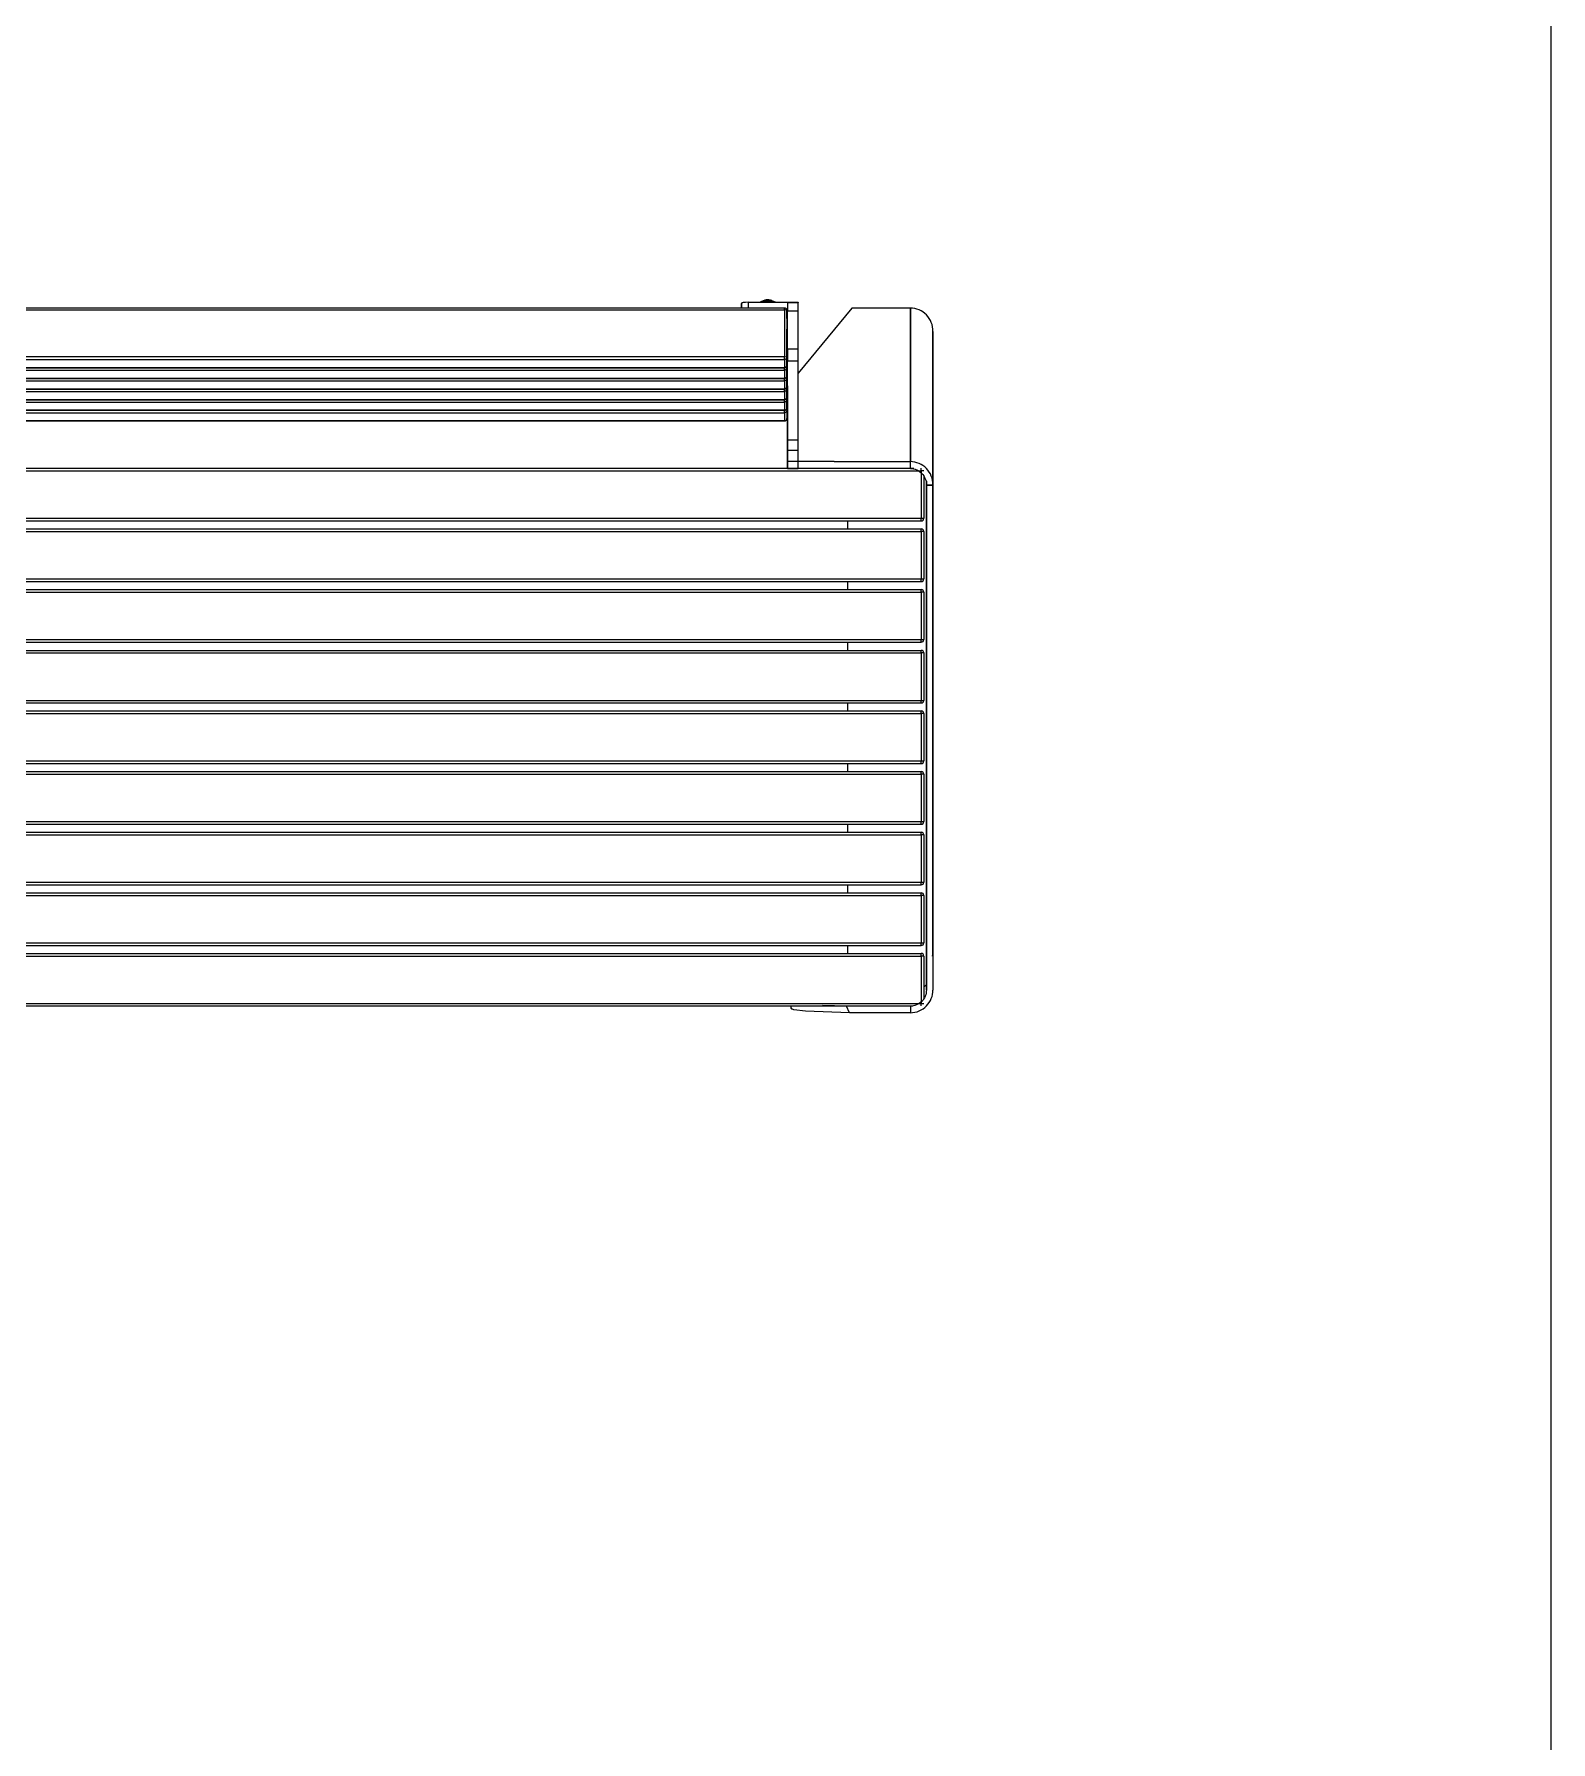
# Model space of a CAD drawing. Header units: millimetres. Extents: x 10366 to 13995, y 24552 to 29685.
# Drawn here: x 12842 to 13995, y 25851 to 27149 of the extents above; entities that cross this region are included whole.
import ezdxf

# ---------------------------------------------------------------- set-up
doc = ezdxf.new("R2010")
doc.units = ezdxf.units.MM
doc.header["$LTSCALE"] = 3
doc.layers.add('DomyÅ›lny', color=7, linetype='Continuous')

msp = doc.modelspace()

# ---------------------------------------------------------------- linework, layer by layer
msp.add_lwpolyline([(10366.2, 24552.5), (10366.2, 29684.6), (13995, 29684.6), (13995, 24552.5)], close=True)
at = {"layer": 'DomyÅ›lny'}
for p, q in [((13379.7, 26944.6), (13379.7, 26941.3)), ((13379.7, 26941.3), (13379.7, 26944.6)), ((13384.7, 26945.5), (13384.7, 26940.6)), ((13384.7, 26945.5), (13414.7, 26945.5)), ((13414.7, 26945.5), (13422.7, 26945.5)), ((13414.7, 26945.4), (13422.7, 26945.4)), ((11838.3, 26941.3), (13412.3, 26941.3)), ((11838.3, 26939.6), (13412.3, 26939.6)), ((13412.3, 26939.6), (13412.3, 26904.2)), ((13414.3, 26933), (13414.3, 26939.3)), ((13414.3, 26939.3), (13414.3, 26903.8)), ((13414.3, 26931.2), (13414.3, 26895.8)), ((13414.7, 26910.1), (13414.7, 26938.9)), ((13414.7, 26938.9), (13422.7, 26938.9)), ((13463.5, 26941.1), (13422.7, 26891.6)), ((13422.7, 26910.1), (13422.7, 26938.9)), ((13508.1, 26941.1), (13463.5, 26941.1)), ((13508.1, 26941.1), (13508.1, 26824.3)), ((13508.1, 26824.3), (13508.1, 26941.1)), ((13414.3, 26889.5), (13414.3, 26925)), ((13414.3, 26923.1), (13414.3, 26887.7)), ((13525.3, 26451.7), (13525.3, 26923.3)), ((13525.3, 26923.3), (13525.3, 26806.5)), ((13525.3, 26923.3), (13525.3, 26806.5)), ((11838.3, 26904.2), (13412.3, 26904.2)), ((13414.3, 26915.1), (13414.3, 26879.6)), ((13414.3, 26873.3), (13414.3, 26908.8)), ((13414.3, 26907), (13414.3, 26871.5)), ((13414.3, 26903.8), (13414.3, 26897.6)), ((13414.7, 26910.1), (13422.7, 26910.1)), ((11838.3, 26901.9), (13412.3, 26901.9)), ((11838.3, 26895.6), (13412.3, 26895.6)), ((13412.3, 26895.6), (11838.3, 26895.6)), ((11838.3, 26893.8), (13412.3, 26893.8)), ((13412.3, 26901.9), (13412.3, 26895.6)), ((13412.3, 26893.8), (13412.3, 26887.5)), ((13414.3, 26865.3), (13414.3, 26900.7)), ((13414.3, 26898.9), (13414.3, 26863.4)), ((13414.3, 26895.8), (13414.3, 26889.5)), ((13414.7, 26900.9), (13422.7, 26900.9)), ((13414.7, 26840.8), (13414.7, 26900.9)), ((13422.7, 26840.8), (13422.7, 26900.9)), ((11838.3, 26887.5), (13412.3, 26887.5)), ((13412.3, 26887.5), (11838.3, 26887.5)), ((11838.3, 26885.7), (13412.3, 26885.7)), ((11838.3, 26879.5), (13412.3, 26879.5)), ((13412.3, 26879.4), (11838.3, 26879.4)), ((11838.3, 26877.6), (13412.3, 26877.6)), ((13412.3, 26885.7), (13412.3, 26879.5)), ((13412.3, 26877.6), (13412.3, 26871.4)), ((13414.3, 26887.7), (13414.3, 26881.4)), ((13414.3, 26879.6), (13414.3, 26873.3)), ((13414.7, 26881.9), (13414.7, 26824.3)), ((11838.3, 26871.4), (13412.3, 26871.4)), ((13412.3, 26871.3), (11838.3, 26871.3)), ((11838.3, 26869.6), (13412.3, 26869.6)), ((13412.3, 26869.6), (13412.3, 26863.3)), ((13414.3, 26871.5), (13414.3, 26865.3)), ((13414.7, 26876.7), (13414.7, 26819.1)), ((13414.7, 26819.1), (13414.7, 26876.7)), ((11838.3, 26863.3), (13412.3, 26863.3)), ((13412.3, 26863.3), (11838.3, 26863.3)), ((11838.3, 26861.5), (13412.3, 26861.5)), ((11838.3, 26855.2), (13412.3, 26855.2)), ((13412.3, 26855.2), (11838.3, 26855.2)), ((13412.3, 26861.5), (13412.3, 26855.2)), ((13414.3, 26863.4), (13414.3, 26857.2)), ((13414.7, 26840.8), (13422.7, 26840.8)), ((13414.7, 26832.9), (13422.7, 26832.9)), ((13414.7, 26819.1), (13414.7, 26832.9)), ((13422.7, 26819.1), (13422.7, 26832.9)), ((11734.3, 26817.2), (13516.3, 26817.2)), ((11740.1, 26819.2), (13510.8, 26819.2)), ((13450.3, 26824.3), (13414.7, 26824.3)), ((13414.7, 26824.3), (13414.7, 26819.1)), ((13414.7, 26819.1), (13422.7, 26819.1)), ((13508.1, 26819.1), (13414.7, 26819.1)), ((13450.3, 26824.3), (13508.1, 26824.3)), ((13508.1, 26819.1), (13508.1, 26824.3)), ((13508.1, 26819.1), (13508.1, 26824.3)), ((13516.3, 26817.2), (13516.3, 26781.2)), ((13518.3, 26813.5), (13518.3, 26781.2)), ((13520.3, 26806.5), (13520.3, 26809.7)), ((13520.3, 26809.4), (13520.3, 26806.5)), ((13520.3, 26809.4), (13520.3, 26426.7)), ((13525.3, 26806.5), (13520.3, 26806.5)), ((13520.3, 26422.5), (13520.3, 26806.5)), ((13520.3, 26806.5), (13525.3, 26806.5)), ((13525.3, 26806.5), (13525.3, 26422.5)), ((11734.3, 26781.2), (13516.3, 26781.2)), ((11734.3, 26779.2), (13516.3, 26779.2)), ((13460.3, 26779.2), (13460.3, 26773.1)), ((11734.3, 26773.1), (13516.3, 26773.1)), ((11734.3, 26771.1), (13516.3, 26771.1)), ((13516.3, 26771.1), (13516.3, 26735.1)), ((13518.3, 26771.1), (13518.3, 26735.1)), ((11734.3, 26735.1), (13516.3, 26735.1)), ((11734.3, 26733.1), (13516.3, 26733.1)), ((11734.3, 26727), (13516.3, 26727)), ((11734.3, 26725), (13516.3, 26725)), ((13460.3, 26733.1), (13460.3, 26727)), ((13516.3, 26725), (13516.3, 26689)), ((13518.3, 26725), (13518.3, 26689)), ((11734.3, 26689), (13516.3, 26689)), ((11734.3, 26687), (13516.3, 26687)), ((13460.3, 26687), (13460.3, 26680.8)), ((11734.3, 26680.8), (13516.3, 26680.8)), ((11734.3, 26678.8), (13516.3, 26678.8)), ((13516.3, 26678.8), (13516.3, 26642.8)), ((13518.3, 26678.8), (13518.3, 26642.8)), ((11734.3, 26642.8), (13516.3, 26642.8)), ((11734.3, 26640.8), (13516.3, 26640.8)), ((11734.3, 26634.7), (13516.3, 26634.7)), ((11734.3, 26632.7), (13516.3, 26632.7)), ((13460.3, 26640.8), (13460.3, 26634.7)), ((13516.3, 26632.7), (13516.3, 26596.7)), ((13518.3, 26632.7), (13518.3, 26596.7)), ((11734.3, 26596.7), (13516.3, 26596.7)), ((11734.3, 26594.7), (13516.3, 26594.7)), ((13460.3, 26594.7), (13460.3, 26588.6)), ((11734.3, 26588.6), (13516.3, 26588.6)), ((11734.3, 26586.6), (13516.3, 26586.6)), ((13516.3, 26586.6), (13516.3, 26550.6)), ((13518.3, 26586.6), (13518.3, 26550.6)), ((11734.3, 26550.6), (13516.3, 26550.6)), ((11734.3, 26548.6), (13516.3, 26548.6)), ((11734.3, 26542.5), (13516.3, 26542.5)), ((11734.3, 26540.5), (13516.3, 26540.5)), ((13460.3, 26548.6), (13460.3, 26542.5)), ((13516.3, 26540.5), (13516.3, 26504.5)), ((13518.3, 26540.5), (13518.3, 26504.5)), ((11734.3, 26504.5), (13516.3, 26504.5)), ((11734.3, 26502.5), (13516.3, 26502.5)), ((13460.3, 26502.5), (13460.3, 26496.4)), ((11734.3, 26496.4), (13516.3, 26496.4)), ((11734.3, 26494.4), (13516.3, 26494.4)), ((13516.3, 26494.4), (13516.3, 26458.4)), ((13518.3, 26494.4), (13518.3, 26458.4)), ((11734.3, 26458.4), (13516.3, 26458.4)), ((11734.3, 26456.4), (13516.3, 26456.4)), ((11734.3, 26450.4), (13516.3, 26450.4)), ((13460.3, 26456.4), (13460.3, 26450.4)), ((13525.3, 26451.7), (13525.3, 26422.5)), ((11734.3, 26448.4), (13516.3, 26448.4)), ((13516.3, 26448.4), (13516.3, 26412.4)), ((13518.3, 26448.4), (13518.3, 26415.8)), ((13518.3, 26424.7), (13520.3, 26426.7)), ((13520.3, 26426.7), (13520.3, 26422.5)), ((11734.3, 26412.4), (13516.3, 26412.4)), ((11740.7, 26410.4), (13509.9, 26410.4)), ((13417.6, 26408.5), (13417.6, 26410.4)), ((13508.1, 26410.3), (13459.6, 26410.3)), ((13508.1, 26410.3), (13508.1, 26405.3)), ((13508.1, 26410.3), (13508.1, 26405.3)), ((13508.1, 26405.3), (13462, 26405.3))]:
    msp.add_line(p, q, dxfattribs=at)
for points in [[(13384.7, 26945.5, 0), (13382.7, 26945.4, 0), (13381.1, 26945.2, 0), (13380.5, 26945.1, 0), (13380, 26945, 0), (13379.9, 26944.9, 0), (13379.8, 26944.8, 0), (13379.8, 26944.8, 0), (13379.7, 26944.8, 0), (13379.7, 26944.7, 0), (13379.7, 26944.7, 0), (13379.7, 26944.7, 0), (13379.7, 26944.7, 0), (13379.7, 26944.7, 0), (13379.7, 26944.6, 0)], [(13393.9, 26945.4, 0), (13393.9, 26945.4, 0), (13393.9, 26945.5, 0), (13393.9, 26945.5, 0), (13393.9, 26945.5, 0), (13394, 26945.5, 0), (13394, 26945.6, 0), (13394, 26945.6, 0), (13394.1, 26945.7, 0), (13394.2, 26945.7, 0), (13394.4, 26945.8, 0), (13394.9, 26946, 0), (13396.6, 26946.3, 0), (13400.8, 26946.4, 0), (13402.7, 26946.3, 0), (13404.2, 26946, 0), (13404.8, 26945.9, 0), (13405.1, 26945.7, 0), (13405.3, 26945.7, 0), (13405.3, 26945.6, 0), (13405.4, 26945.6, 0), (13405.4, 26945.5, 0), (13405.4, 26945.5, 0), (13405.4, 26945.5, 0), (13405.4, 26945.5, 0), (13405.4, 26945.4, 0), (13405.4, 26945.4, 0)], [(13394.1, 26945.7, 0), (13395.2, 26946.3, 0), (13396.4, 26946.8, 0), (13397.6, 26947.2, 0), (13398.8, 26947.3, 0)], [(13397.5, 26947, 0), (13396.3, 26946.6, 0)], [(13396.5, 26946.4, 0), (13397.6, 26946.8, 0), (13398.7, 26947, 0)], [(13398.6, 26947.2, 0), (13398.6, 26947.2, 0), (13398.7, 26947.3, 0), (13398.7, 26947.3, 0), (13398.7, 26947.3, 0), (13398.8, 26947.3, 0), (13398.8, 26947.3, 0), (13398.8, 26947.3, 0), (13398.8, 26947.3, 0), (13398.8, 26947.3, 0), (13398.9, 26947.3, 0), (13398.9, 26947.3, 0), (13398.9, 26947.3, 0), (13398.9, 26947.3, 0)], [(13399.6, 26947.2, 0), (13398.6, 26947.2, 0)], [(13398.6, 26947.2, 0), (13399.6, 26947.2, 0)], [(13399.3, 26947, 0), (13399.5, 26946.6, 0), (13399.7, 26946, 0)], [(13400.1, 26947.3, 0), (13400, 26947.4, 0), (13400, 26947.4, 0), (13399.9, 26947.4, 0), (13399.9, 26947.4, 0), (13399.8, 26947.3, 0), (13399.7, 26947.3, 0), (13399.7, 26947.3, 0), (13399.6, 26947.2, 0)], [(13400, 26947.4, 0), (13401.3, 26947.2, 0), (13402.6, 26946.9, 0), (13404, 26946.4, 0), (13405.3, 26945.7, 0)], [(13400.6, 26947.3, 0), (13400.3, 26947.3, 0), (13400.2, 26947.3, 0), (13400.1, 26947.3, 0), (13400.1, 26947.3, 0)], [(13402.9, 26946.8, 0), (13401.8, 26947.1, 0), (13400.6, 26947.3, 0)], [(13400.8, 26947.1, 0), (13402, 26946.9, 0), (13403.1, 26946.6, 0)], [(13414.7, 26945.4, 0), (13414.7, 26945.5, 0), (13414.7, 26945.5, 0), (13414.7, 26945.5, 0), (13414.7, 26945.5, 0), (13414.7, 26945.5, 0), (13414.7, 26945.5, 0), (13414.7, 26945.5, 0), (13414.7, 26945.5, 0), (13414.7, 26945.5, 0), (13414.7, 26945.5, 0), (13414.7, 26945.5, 0), (13414.7, 26945.5, 0), (13414.7, 26945.5, 0), (13414.7, 26945.5, 0), (13414.7, 26945.5, 0), (13414.7, 26945.5, 0), (13414.7, 26945.5, 0), (13414.7, 26945.5, 0), (13414.7, 26945.5, 0), (13414.7, 26945.4, 0), (13414.7, 26945.2, 0), (13414.7, 26944.5, 0), (13414.7, 26938.9, 0)], [(13422.7, 26938.9, 0), (13422.7, 26943.9, 0), (13422.7, 26945.2, 0), (13422.7, 26945.5, 0), (13422.7, 26945.5, 0), (13422.7, 26945.5, 0), (13422.7, 26945.5, 0), (13422.7, 26945.5, 0), (13422.7, 26945.5, 0), (13422.7, 26945.5, 0), (13422.7, 26945.5, 0), (13422.7, 26945.5, 0), (13422.7, 26945.5, 0), (13422.7, 26945.5, 0), (13422.7, 26945.5, 0), (13422.7, 26945.5, 0), (13422.7, 26945.5, 0), (13422.7, 26945.5, 0), (13422.7, 26945.5, 0), (13422.7, 26945.5, 0), (13422.7, 26945.5, 0), (13422.7, 26945.5, 0), (13422.7, 26945.5, 0), (13422.7, 26945.4, 0)], [(13412.3, 26941.3, 0), (13412.6, 26941.2, 0), (13413, 26941.2, 0), (13413.1, 26941.1, 0), (13413.3, 26941, 0), (13413.4, 26940.9, 0), (13413.6, 26940.8, 0)], [(13412.3, 26939.6, 0), (13412.3, 26940.9, 0), (13412.3, 26941.3, 0), (13412.3, 26941.3, 0), (13412.3, 26941.3, 0), (13412.3, 26941.3, 0), (13412.3, 26941.3, 0), (13412.3, 26941.3, 0), (13412.3, 26941.3, 0), (13412.3, 26941.3, 0), (13412.3, 26941.3, 0), (13412.3, 26941.3, 0), (13412.3, 26941.3, 0), (13412.3, 26941.3, 0), (13412.3, 26941.3, 0), (13412.3, 26941.3, 0), (13412.3, 26941.3, 0), (13412.3, 26941.3, 0), (13412.3, 26941.3, 0), (13412.3, 26941.3, 0), (13412.3, 26941.3, 0)], [(13412.3, 26941.3, 0), (13412.5, 26941.3, 0), (13412.7, 26941.3, 0), (13412.9, 26941.2, 0), (13413, 26941.2, 0), (13413.2, 26941.1, 0), (13413.4, 26941, 0), (13413.6, 26940.8, 0), (13413.7, 26940.7, 0), (13413.9, 26940.6, 0), (13414, 26940.4, 0), (13414.1, 26940.2, 0), (13414.2, 26940, 0), (13414.2, 26939.8, 0), (13414.3, 26939.7, 0), (13414.3, 26939.5, 0), (13414.3, 26939.3, 0)], [(13414.3, 26939.3, 0), (13414.3, 26939.3, 0), (13414.3, 26939.3, 0), (13414.3, 26939.3, 0), (13414.3, 26939.3, 0), (13414.3, 26939.3, 0), (13414.3, 26939.3, 0), (13414.3, 26939.4, 0), (13414.3, 26939.4, 0), (13414.2, 26939.4, 0), (13414.2, 26939.4, 0), (13414.1, 26939.5, 0), (13413.9, 26939.5, 0), (13413.2, 26939.6, 0), (13412.3, 26939.6, 0)], [(13525.3, 26923.3, 0), (13525.2, 26925.1, 0), (13525, 26926.8, 0), (13524.6, 26928.5, 0), (13524, 26930.1, 0), (13523.3, 26931.7, 0), (13522.4, 26933.2, 0), (13521.4, 26934.6, 0), (13520.3, 26935.9, 0), (13519, 26937, 0), (13517.7, 26938.1, 0), (13516.2, 26939, 0), (13514.7, 26939.7, 0), (13513.1, 26940.3, 0), (13511.5, 26940.7, 0), (13509.8, 26941, 0), (13508.1, 26941.1, 0)], [(13412.3, 26904.2, 0), (13413.7, 26904.1, 0), (13414, 26904, 0), (13414.2, 26904, 0), (13414.2, 26903.9, 0), (13414.3, 26903.9, 0), (13414.3, 26903.9, 0), (13414.3, 26903.9, 0), (13414.3, 26903.9, 0), (13414.3, 26903.9, 0), (13414.3, 26903.9, 0), (13414.3, 26903.9, 0), (13414.3, 26903.9, 0), (13414.3, 26903.8, 0)], [(13412.3, 26901.9, 0), (13412.3, 26902, 0), (13412.3, 26902.4, 0), (13412.3, 26904.2, 0)], [(13414.3, 26903.8, 0), (13414.3, 26903.7, 0), (13414.3, 26903.5, 0), (13414.2, 26903.3, 0), (13414.2, 26903.1, 0), (13414.1, 26902.9, 0), (13414, 26902.8, 0), (13413.9, 26902.6, 0), (13413.7, 26902.5, 0), (13413.6, 26902.3, 0), (13413.4, 26902.2, 0), (13413.2, 26902.1, 0), (13413, 26902, 0), (13412.9, 26902, 0), (13412.7, 26901.9, 0), (13412.5, 26901.9, 0), (13412.3, 26901.9, 0)], [(13414.7, 26910.1, 0), (13414.7, 26900.9, 0)], [(13422.7, 26900.9, 0), (13422.7, 26901.2, 0), (13422.7, 26902.9, 0), (13422.7, 26910.1, 0)], [(13412.3, 26895.6, 0), (13412.5, 26895.6, 0), (13412.7, 26895.7, 0), (13412.9, 26895.7, 0), (13413, 26895.8, 0), (13413.2, 26895.8, 0), (13413.4, 26895.9, 0), (13413.6, 26896.1, 0), (13413.7, 26896.2, 0), (13413.9, 26896.3, 0), (13414, 26896.5, 0), (13414.1, 26896.7, 0), (13414.2, 26896.9, 0), (13414.2, 26897, 0), (13414.3, 26897.2, 0), (13414.3, 26897.4, 0), (13414.3, 26897.6, 0)], [(13412.3, 26896.1, 0), (13413.7, 26896, 0), (13414, 26896, 0), (13414.2, 26895.9, 0), (13414.2, 26895.9, 0), (13414.3, 26895.8, 0), (13414.3, 26895.8, 0), (13414.3, 26895.8, 0), (13414.3, 26895.8, 0), (13414.3, 26895.8, 0), (13414.3, 26895.8, 0), (13414.3, 26895.8, 0), (13414.3, 26895.8, 0), (13414.3, 26895.8, 0)], [(13412.3, 26893.8, 0), (13412.3, 26893.9, 0), (13412.3, 26894.3, 0), (13412.3, 26896.1, 0)], [(13414.3, 26895.8, 0), (13414.3, 26895.6, 0), (13414.3, 26895.4, 0), (13414.2, 26895.2, 0), (13414.2, 26895, 0), (13414.1, 26894.9, 0), (13414, 26894.7, 0), (13413.9, 26894.5, 0), (13413.7, 26894.4, 0), (13413.6, 26894.2, 0), (13413.4, 26894.1, 0), (13413.2, 26894, 0), (13413, 26893.9, 0), (13412.9, 26893.9, 0), (13412.7, 26893.8, 0), (13412.5, 26893.8, 0), (13412.3, 26893.8, 0)], [(13412.3, 26887.5, 0), (13412.5, 26887.5, 0), (13412.7, 26887.6, 0), (13412.9, 26887.6, 0), (13413, 26887.7, 0), (13413.2, 26887.8, 0), (13413.4, 26887.9, 0), (13413.6, 26888, 0), (13413.7, 26888.1, 0), (13413.9, 26888.3, 0), (13414, 26888.4, 0), (13414.1, 26888.6, 0), (13414.2, 26888.8, 0), (13414.2, 26889, 0), (13414.3, 26889.2, 0), (13414.3, 26889.3, 0), (13414.3, 26889.5, 0)], [(13412.3, 26888, 0), (13413.7, 26887.9, 0), (13414, 26887.9, 0), (13414.2, 26887.8, 0), (13414.2, 26887.8, 0), (13414.3, 26887.8, 0), (13414.3, 26887.7, 0), (13414.3, 26887.7, 0), (13414.3, 26887.7, 0), (13414.3, 26887.7, 0), (13414.3, 26887.7, 0), (13414.3, 26887.7, 0), (13414.3, 26887.7, 0), (13414.3, 26887.7, 0)], [(13412.3, 26885.7, 0), (13412.3, 26885.8, 0), (13412.3, 26886.2, 0), (13412.3, 26888, 0)], [(13414.3, 26887.7, 0), (13414.3, 26887.5, 0), (13414.3, 26887.3, 0), (13414.2, 26887.1, 0), (13414.2, 26887, 0), (13414.1, 26886.8, 0), (13414, 26886.6, 0), (13413.9, 26886.4, 0), (13413.7, 26886.3, 0), (13413.6, 26886.2, 0), (13413.4, 26886, 0), (13413.2, 26885.9, 0), (13413, 26885.9, 0), (13412.9, 26885.8, 0), (13412.7, 26885.7, 0), (13412.5, 26885.7, 0), (13412.3, 26885.7, 0)], [(13412.3, 26879.5, 0), (13412.5, 26879.5, 0), (13412.7, 26879.5, 0), (13412.9, 26879.5, 0), (13413, 26879.6, 0), (13413.2, 26879.7, 0), (13413.4, 26879.8, 0), (13413.6, 26879.9, 0), (13413.7, 26880, 0), (13413.9, 26880.2, 0), (13414, 26880.4, 0), (13414.1, 26880.5, 0), (13414.2, 26880.7, 0), (13414.2, 26880.9, 0), (13414.3, 26881.1, 0), (13414.3, 26881.3, 0), (13414.3, 26881.4, 0)], [(13412.3, 26880, 0), (13413.7, 26879.9, 0), (13414, 26879.8, 0), (13414.2, 26879.7, 0), (13414.2, 26879.7, 0), (13414.3, 26879.7, 0), (13414.3, 26879.7, 0), (13414.3, 26879.7, 0), (13414.3, 26879.6, 0), (13414.3, 26879.6, 0), (13414.3, 26879.6, 0), (13414.3, 26879.6, 0), (13414.3, 26879.6, 0), (13414.3, 26879.6, 0)], [(13412.3, 26877.6, 0), (13412.3, 26877.7, 0), (13412.3, 26878.1, 0), (13412.3, 26880, 0)], [(13414.3, 26879.6, 0), (13414.3, 26879.4, 0), (13414.3, 26879.2, 0), (13414.2, 26879.1, 0), (13414.2, 26878.9, 0), (13414.1, 26878.7, 0), (13414, 26878.5, 0), (13413.9, 26878.4, 0), (13413.7, 26878.2, 0), (13413.6, 26878.1, 0), (13413.4, 26878, 0), (13413.2, 26877.9, 0), (13413, 26877.8, 0), (13412.9, 26877.7, 0), (13412.7, 26877.7, 0), (13412.5, 26877.6, 0), (13412.3, 26877.6, 0)], [(13412.3, 26871.4, 0), (13412.5, 26871.4, 0), (13412.7, 26871.4, 0), (13412.9, 26871.5, 0), (13413, 26871.5, 0), (13413.2, 26871.6, 0), (13413.4, 26871.7, 0), (13413.6, 26871.8, 0), (13413.7, 26872, 0), (13413.9, 26872.1, 0), (13414, 26872.3, 0), (13414.1, 26872.4, 0), (13414.2, 26872.6, 0), (13414.2, 26872.8, 0), (13414.3, 26873, 0), (13414.3, 26873.2, 0), (13414.3, 26873.3, 0)], [(13412.3, 26869.6, 0), (13412.3, 26869.7, 0), (13412.3, 26870.1, 0), (13412.3, 26871.9, 0)], [(13412.3, 26871.9, 0), (13413.7, 26871.8, 0), (13414, 26871.7, 0), (13414.2, 26871.7, 0), (13414.2, 26871.6, 0), (13414.3, 26871.6, 0), (13414.3, 26871.6, 0), (13414.3, 26871.6, 0), (13414.3, 26871.6, 0), (13414.3, 26871.6, 0), (13414.3, 26871.5, 0), (13414.3, 26871.5, 0), (13414.3, 26871.5, 0), (13414.3, 26871.5, 0)], [(13414.3, 26871.5, 0), (13414.3, 26871.3, 0), (13414.3, 26871.2, 0), (13414.2, 26871, 0), (13414.2, 26870.8, 0), (13414.1, 26870.6, 0), (13414, 26870.4, 0), (13413.9, 26870.3, 0), (13413.7, 26870.1, 0), (13413.6, 26870, 0), (13413.4, 26869.9, 0), (13413.2, 26869.8, 0), (13413, 26869.7, 0), (13412.9, 26869.6, 0), (13412.7, 26869.6, 0), (13412.5, 26869.6, 0), (13412.3, 26869.6, 0)], [(13412.3, 26863.3, 0), (13412.5, 26863.3, 0), (13412.7, 26863.3, 0), (13412.9, 26863.4, 0), (13413, 26863.4, 0), (13413.2, 26863.5, 0), (13413.4, 26863.6, 0), (13413.6, 26863.7, 0), (13413.7, 26863.9, 0), (13413.9, 26864, 0), (13414, 26864.2, 0), (13414.1, 26864.4, 0), (13414.2, 26864.5, 0), (13414.2, 26864.7, 0), (13414.3, 26864.9, 0), (13414.3, 26865.1, 0), (13414.3, 26865.3, 0)], [(13412.3, 26863.8, 0), (13413.7, 26863.7, 0), (13414, 26863.6, 0), (13414.2, 26863.6, 0), (13414.2, 26863.5, 0), (13414.3, 26863.5, 0), (13414.3, 26863.5, 0), (13414.3, 26863.5, 0), (13414.3, 26863.5, 0), (13414.3, 26863.5, 0), (13414.3, 26863.5, 0), (13414.3, 26863.5, 0), (13414.3, 26863.5, 0), (13414.3, 26863.4, 0)], [(13412.3, 26861.5, 0), (13412.3, 26861.6, 0), (13412.3, 26862, 0), (13412.3, 26863.8, 0)], [(13414.3, 26863.4, 0), (13414.3, 26863.3, 0), (13414.3, 26863.1, 0), (13414.2, 26862.9, 0), (13414.2, 26862.7, 0), (13414.1, 26862.5, 0), (13414, 26862.4, 0), (13413.9, 26862.2, 0), (13413.7, 26862.1, 0), (13413.6, 26861.9, 0), (13413.4, 26861.8, 0), (13413.2, 26861.7, 0), (13413, 26861.6, 0), (13412.9, 26861.6, 0), (13412.7, 26861.5, 0), (13412.5, 26861.5, 0), (13412.3, 26861.5, 0)], [(13412.3, 26855.2, 0), (13412.5, 26855.2, 0), (13412.7, 26855.3, 0), (13412.9, 26855.3, 0), (13413, 26855.4, 0), (13413.2, 26855.4, 0), (13413.4, 26855.5, 0), (13413.6, 26855.7, 0), (13413.7, 26855.8, 0), (13413.9, 26855.9, 0), (13414, 26856.1, 0), (13414.1, 26856.3, 0), (13414.2, 26856.5, 0), (13414.2, 26856.6, 0), (13414.3, 26856.8, 0), (13414.3, 26857, 0), (13414.3, 26857.2, 0)], [(13414.7, 26840.8, 0), (13414.7, 26840.5, 0), (13414.7, 26839.1, 0), (13414.7, 26832.9, 0)], [(13422.7, 26832.9, 0), (13422.7, 26840.8, 0)], [(13525.3, 26806.5, 0), (13525.2, 26808.3, 0), (13525, 26810, 0), (13524.6, 26811.7, 0), (13524, 26813.3, 0), (13523.3, 26814.9, 0), (13522.4, 26816.4, 0), (13521.4, 26817.8, 0), (13520.3, 26819.1, 0), (13519, 26820.3, 0), (13517.7, 26821.3, 0), (13516.2, 26822.2, 0), (13514.7, 26822.9, 0), (13513.1, 26823.5, 0), (13511.5, 26824, 0), (13509.8, 26824.2, 0), (13508.1, 26824.3, 0)], [(13508.1, 26819.1, 0), (13509.4, 26819.1, 0), (13510.6, 26818.9, 0), (13511.8, 26818.5, 0), (13512.9, 26818.1, 0), (13514, 26817.6, 0), (13515, 26816.9, 0), (13516, 26816.1, 0), (13516.9, 26815.3, 0), (13517.7, 26814.4, 0), (13518.4, 26813.4, 0), (13518.9, 26812.3, 0), (13519.4, 26811.2, 0), (13519.8, 26810.1, 0), (13520.1, 26808.9, 0), (13520.3, 26807.7, 0), (13520.3, 26806.5, 0)], [(13516.3, 26817.2, 0), (13516.3, 26819.2, 0)], [(13518.3, 26817.2, 0), (13518.3, 26817.2, 0), (13518.3, 26817.2, 0), (13518.3, 26817.2, 0), (13518.3, 26817.2, 0), (13518.3, 26817.2, 0), (13518.3, 26817.2, 0), (13518.3, 26817.2, 0), (13518.3, 26817.2, 0), (13518.3, 26817.2, 0), (13518.3, 26817.2, 0), (13518.3, 26817.2, 0), (13518.3, 26817.2, 0), (13518.3, 26817.2, 0), (13518.3, 26817.2, 0), (13518.3, 26817.2, 0), (13518.1, 26817.2, 0), (13516.3, 26817.2, 0)], [(13516.3, 26779.2, 0), (13516.3, 26779.2, 0), (13516.3, 26779.2, 0), (13516.3, 26779.2, 0), (13516.3, 26779.2, 0), (13516.3, 26779.2, 0), (13516.3, 26779.2, 0), (13516.3, 26779.2, 0), (13516.3, 26779.2, 0), (13516.3, 26779.2, 0), (13516.3, 26779.2, 0), (13516.3, 26779.2, 0), (13516.3, 26779.2, 0), (13516.3, 26779.2, 0), (13516.3, 26779.2, 0), (13516.3, 26779.4, 0), (13516.3, 26781.2, 0)], [(13516.3, 26781.2, 0), (13518.3, 26781.2, 0)], [(13516.3, 26771.1, 0), (13516.3, 26773.1, 0)], [(13518.3, 26771.1, 0), (13518.3, 26771.1, 0), (13518.3, 26771.1, 0), (13518.3, 26771.1, 0), (13518.3, 26771.1, 0), (13518.3, 26771.1, 0), (13518.3, 26771.1, 0), (13518.3, 26771.1, 0), (13518.3, 26771.1, 0), (13518.3, 26771.1, 0), (13518.3, 26771.1, 0), (13518.3, 26771.1, 0), (13518.3, 26771.1, 0), (13518.3, 26771.1, 0), (13518.3, 26771.1, 0), (13518.3, 26771.1, 0), (13518.1, 26771.1, 0), (13516.3, 26771.1, 0)], [(13516.3, 26733.1, 0), (13516.3, 26733.1, 0), (13516.3, 26733.1, 0), (13516.3, 26733.1, 0), (13516.3, 26733.1, 0), (13516.3, 26733.1, 0), (13516.3, 26733.1, 0), (13516.3, 26733.1, 0), (13516.3, 26733.1, 0), (13516.3, 26733.1, 0), (13516.3, 26733.1, 0), (13516.3, 26733.1, 0), (13516.3, 26733.1, 0), (13516.3, 26733.1, 0), (13516.3, 26733.1, 0), (13516.3, 26733.1, 0), (13516.3, 26733.3, 0), (13516.3, 26735.1, 0)], [(13516.3, 26735.1, 0), (13518.3, 26735.1, 0)], [(13516.3, 26725, 0), (13516.3, 26727, 0)], [(13518.3, 26725, 0), (13518.3, 26725, 0), (13518.3, 26725, 0), (13518.3, 26725, 0), (13518.3, 26725, 0), (13518.3, 26725, 0), (13518.3, 26725, 0), (13518.3, 26725, 0), (13518.3, 26725, 0), (13518.3, 26725, 0), (13518.3, 26725, 0), (13518.3, 26725, 0), (13518.3, 26725, 0), (13518.3, 26725, 0), (13518.3, 26725, 0), (13518.3, 26725, 0), (13518.1, 26725, 0), (13516.3, 26725, 0)], [(13516.3, 26689, 0), (13518.3, 26689, 0)], [(13516.3, 26687, 0), (13516.3, 26687, 0), (13516.3, 26687, 0), (13516.3, 26687, 0), (13516.3, 26687, 0), (13516.3, 26687, 0), (13516.3, 26687, 0), (13516.3, 26687, 0), (13516.3, 26687, 0), (13516.3, 26687, 0), (13516.3, 26687, 0), (13516.3, 26687, 0), (13516.3, 26687, 0), (13516.3, 26687, 0), (13516.3, 26687, 0), (13516.3, 26687, 0), (13516.3, 26687.2, 0), (13516.3, 26689, 0)], [(13516.3, 26678.8, 0), (13516.3, 26680.8, 0)], [(13518.3, 26678.8, 0), (13518.3, 26678.8, 0), (13518.3, 26678.8, 0), (13518.3, 26678.8, 0), (13518.3, 26678.8, 0), (13518.3, 26678.8, 0), (13518.3, 26678.8, 0), (13518.3, 26678.8, 0), (13518.3, 26678.8, 0), (13518.3, 26678.8, 0), (13518.3, 26678.8, 0), (13518.3, 26678.8, 0), (13518.3, 26678.8, 0), (13518.3, 26678.8, 0), (13518.3, 26678.8, 0), (13518.3, 26678.8, 0), (13518.1, 26678.8, 0), (13516.3, 26678.8, 0)], [(13516.3, 26642.8, 0), (13518.3, 26642.8, 0)], [(13516.3, 26640.8, 0), (13516.3, 26640.8, 0), (13516.3, 26640.8, 0), (13516.3, 26640.8, 0), (13516.3, 26640.8, 0), (13516.3, 26640.8, 0), (13516.3, 26640.8, 0), (13516.3, 26640.8, 0), (13516.3, 26640.8, 0), (13516.3, 26640.8, 0), (13516.3, 26640.8, 0), (13516.3, 26640.8, 0), (13516.3, 26640.8, 0), (13516.3, 26640.8, 0), (13516.3, 26640.9, 0), (13516.3, 26640.9, 0), (13516.3, 26641.1, 0), (13516.3, 26642.8, 0)], [(13516.3, 26632.7, 0), (13516.3, 26634.7, 0)], [(13518.3, 26632.7, 0), (13518.3, 26632.7, 0), (13518.3, 26632.7, 0), (13518.3, 26632.7, 0), (13518.3, 26632.7, 0), (13518.3, 26632.7, 0), (13518.3, 26632.7, 0), (13518.3, 26632.7, 0), (13518.3, 26632.7, 0), (13518.3, 26632.7, 0), (13518.3, 26632.7, 0), (13518.3, 26632.7, 0), (13518.3, 26632.7, 0), (13518.3, 26632.7, 0), (13518.3, 26632.7, 0), (13518.3, 26632.7, 0), (13518.1, 26632.7, 0), (13516.3, 26632.7, 0)], [(13516.3, 26596.7, 0), (13518.3, 26596.7, 0)], [(13516.3, 26594.7, 0), (13516.3, 26594.7, 0), (13516.3, 26594.7, 0), (13516.3, 26594.7, 0), (13516.3, 26594.7, 0), (13516.3, 26594.7, 0), (13516.3, 26594.7, 0), (13516.3, 26594.7, 0), (13516.3, 26594.7, 0), (13516.3, 26594.7, 0), (13516.3, 26594.7, 0), (13516.3, 26594.7, 0), (13516.3, 26594.7, 0), (13516.3, 26594.7, 0), (13516.3, 26594.7, 0), (13516.3, 26594.8, 0), (13516.3, 26595, 0), (13516.3, 26596.7, 0)], [(13516.3, 26586.6, 0), (13516.3, 26588.6, 0)], [(13518.3, 26586.6, 0), (13518.3, 26586.6, 0), (13518.3, 26586.6, 0), (13518.3, 26586.6, 0), (13518.3, 26586.6, 0), (13518.3, 26586.6, 0), (13518.3, 26586.6, 0), (13518.3, 26586.6, 0), (13518.3, 26586.6, 0), (13518.3, 26586.6, 0), (13518.3, 26586.6, 0), (13518.3, 26586.6, 0), (13518.3, 26586.6, 0), (13518.3, 26586.6, 0), (13518.3, 26586.6, 0), (13518.3, 26586.6, 0), (13518.1, 26586.6, 0), (13516.3, 26586.6, 0)], [(13516.3, 26550.6, 0), (13518.3, 26550.6, 0)], [(13516.3, 26548.6, 0), (13516.3, 26548.6, 0), (13516.3, 26548.6, 0), (13516.3, 26548.6, 0), (13516.3, 26548.6, 0), (13516.3, 26548.6, 0), (13516.3, 26548.6, 0), (13516.3, 26548.6, 0), (13516.3, 26548.6, 0), (13516.3, 26548.6, 0), (13516.3, 26548.6, 0), (13516.3, 26548.6, 0), (13516.3, 26548.6, 0), (13516.3, 26548.6, 0), (13516.3, 26548.6, 0), (13516.3, 26548.7, 0), (13516.3, 26548.9, 0), (13516.3, 26550.6, 0)], [(13516.3, 26540.5, 0), (13516.3, 26542.5, 0)], [(13518.3, 26540.5, 0), (13518.3, 26540.5, 0), (13518.3, 26540.5, 0), (13518.3, 26540.5, 0), (13518.3, 26540.5, 0), (13518.3, 26540.5, 0), (13518.3, 26540.5, 0), (13518.3, 26540.5, 0), (13518.3, 26540.5, 0), (13518.3, 26540.5, 0), (13518.3, 26540.5, 0), (13518.3, 26540.5, 0), (13518.3, 26540.5, 0), (13518.3, 26540.5, 0), (13518.3, 26540.5, 0), (13518.3, 26540.5, 0), (13518.1, 26540.5, 0), (13516.3, 26540.5, 0)], [(13516.3, 26502.5, 0), (13516.3, 26502.5, 0), (13516.3, 26502.5, 0), (13516.3, 26502.5, 0), (13516.3, 26502.5, 0), (13516.3, 26502.5, 0), (13516.3, 26502.5, 0), (13516.3, 26502.5, 0), (13516.3, 26502.5, 0), (13516.3, 26502.5, 0), (13516.3, 26502.5, 0), (13516.3, 26502.5, 0), (13516.3, 26502.5, 0), (13516.3, 26502.5, 0), (13516.3, 26502.5, 0), (13516.3, 26502.6, 0), (13516.3, 26502.7, 0), (13516.3, 26504.5, 0)], [(13516.3, 26504.5, 0), (13518.3, 26504.5, 0)], [(13516.3, 26494.4, 0), (13516.3, 26496.4, 0)], [(13518.3, 26494.4, 0), (13518.3, 26494.4, 0), (13518.3, 26494.4, 0), (13518.3, 26494.4, 0), (13518.3, 26494.4, 0), (13518.3, 26494.4, 0), (13518.3, 26494.4, 0), (13518.3, 26494.4, 0), (13518.3, 26494.4, 0), (13518.3, 26494.4, 0), (13518.3, 26494.4, 0), (13518.3, 26494.4, 0), (13518.3, 26494.4, 0), (13518.3, 26494.4, 0), (13518.3, 26494.4, 0), (13518.3, 26494.4, 0), (13518.1, 26494.4, 0), (13516.3, 26494.4, 0)], [(13516.3, 26456.4, 0), (13516.3, 26456.4, 0), (13516.3, 26456.4, 0), (13516.3, 26456.4, 0), (13516.3, 26456.4, 0), (13516.3, 26456.4, 0), (13516.3, 26456.4, 0), (13516.3, 26456.4, 0), (13516.3, 26456.4, 0), (13516.3, 26456.4, 0), (13516.3, 26456.4, 0), (13516.3, 26456.4, 0), (13516.3, 26456.4, 0), (13516.3, 26456.4, 0), (13516.3, 26456.4, 0), (13516.3, 26456.4, 0), (13516.3, 26456.6, 0), (13516.3, 26458.4, 0)], [(13516.3, 26458.4, 0), (13518.3, 26458.4, 0)], [(13516.3, 26448.4, 0), (13516.3, 26450.4, 0)], [(13525, 26448.2, 0), (13525.2, 26449.9, 0), (13525.3, 26451.7, 0)], [(13518.3, 26448.4, 0), (13518.3, 26448.4, 0), (13518.3, 26448.4, 0), (13518.3, 26448.4, 0), (13518.3, 26448.4, 0), (13518.3, 26448.4, 0), (13518.3, 26448.4, 0), (13518.3, 26448.4, 0), (13518.3, 26448.4, 0), (13518.3, 26448.4, 0), (13518.3, 26448.4, 0), (13518.3, 26448.4, 0), (13518.3, 26448.4, 0), (13518.3, 26448.4, 0), (13518.3, 26448.4, 0), (13518.3, 26448.4, 0), (13518.1, 26448.4, 0), (13516.3, 26448.4, 0)], [(13459.6, 26410.3, 0), (13441.4, 26410.7, 0)], [(13461.9, 26405.3, 0), (13459.6, 26410.3, 0)], [(13520.3, 26422.5, 0), (13520.2, 26421.3, 0), (13520.1, 26420.1, 0), (13519.8, 26418.9, 0), (13519.4, 26417.8, 0), (13518.8, 26416.7, 0), (13518.2, 26415.6, 0), (13517.5, 26414.7, 0), (13516.7, 26413.8, 0), (13515.8, 26413, 0), (13514.8, 26412.3, 0), (13513.8, 26411.7, 0), (13512.7, 26411.2, 0), (13511.6, 26410.8, 0), (13510.5, 26410.5, 0), (13509.3, 26410.3, 0), (13508.1, 26410.3, 0)], [(13508.1, 26405.3, 0), (13509.8, 26405.4, 0), (13511.5, 26405.6, 0), (13513.2, 26406, 0), (13514.8, 26406.6, 0), (13516.3, 26407.4, 0), (13517.8, 26408.2, 0), (13519.1, 26409.3, 0), (13520.4, 26410.4, 0), (13521.5, 26411.7, 0), (13522.5, 26413, 0), (13523.3, 26414.5, 0), (13524, 26416, 0), (13524.6, 26417.6, 0), (13525, 26419.2, 0), (13525.2, 26420.8, 0), (13525.3, 26422.5, 0)], [(13516.3, 26410.4, 0), (13516.3, 26410.4, 0), (13516.3, 26410.4, 0), (13516.3, 26410.4, 0), (13516.3, 26410.4, 0), (13516.3, 26410.4, 0), (13516.3, 26410.4, 0), (13516.3, 26410.4, 0), (13516.3, 26410.4, 0), (13516.3, 26410.4, 0), (13516.3, 26410.4, 0), (13516.3, 26410.4, 0), (13516.3, 26410.4, 0), (13516.3, 26410.4, 0), (13516.3, 26410.4, 0), (13516.3, 26410.5, 0), (13516.3, 26410.7, 0), (13516.3, 26412.4, 0)], [(13516.3, 26412.4, 0), (13518.3, 26412.4, 0)], [(13461.9, 26405.3, 0), (13428.5, 26406.5, 0), (13419.6, 26407.6, 0), (13418.4, 26407.9, 0), (13418.1, 26408.1, 0), (13417.9, 26408.1, 0), (13417.8, 26408.2, 0), (13417.8, 26408.3, 0), (13417.7, 26408.3, 0), (13417.7, 26408.3, 0), (13417.7, 26408.4, 0), (13417.6, 26408.4, 0), (13417.6, 26408.4, 0), (13417.6, 26408.5, 0), (13417.6, 26408.5, 0), (13417.6, 26408.5, 0), (13417.6, 26408.5, 0), (13417.6, 26408.5, 0), (13417.7, 26408.6, 0), (13417.7, 26408.6, 0), (13417.7, 26408.6, 0), (13417.7, 26408.7, 0), (13417.8, 26408.8, 0), (13418, 26408.8, 0)]]:
    msp.add_polyline3d(points, dxfattribs=at)
for centre, start, end in [((13412.3, 26897.6), 270, 0), ((13412.3, 26881.4), 270, 0), ((13412.3, 26873.3), 270, 0), ((13516.3, 26781.2), 270, 0), ((13516.3, 26771.1), 0, 90), ((13516.3, 26735.1), 270, 0), ((13516.3, 26725), 0, 90), ((13516.3, 26725), 0, 90), ((13516.3, 26689), 270, 0), ((13516.3, 26678.8), 0, 90), ((13516.3, 26642.8), 270, 0), ((13516.3, 26632.7), 0, 90), ((13516.3, 26596.7), 270, 0), ((13516.3, 26586.6), 0, 90), ((13516.3, 26550.6), 270, 0), ((13516.3, 26540.5), 0, 90), ((13516.3, 26504.5), 270, 0), ((13516.3, 26494.4), 0, 90), ((13516.3, 26458.4), 270, 0), ((13516.3, 26448.4), 0, 90)]:
    msp.add_arc(centre, 2, start, end, dxfattribs=at)

doc.saveas('drawing.dxf')
